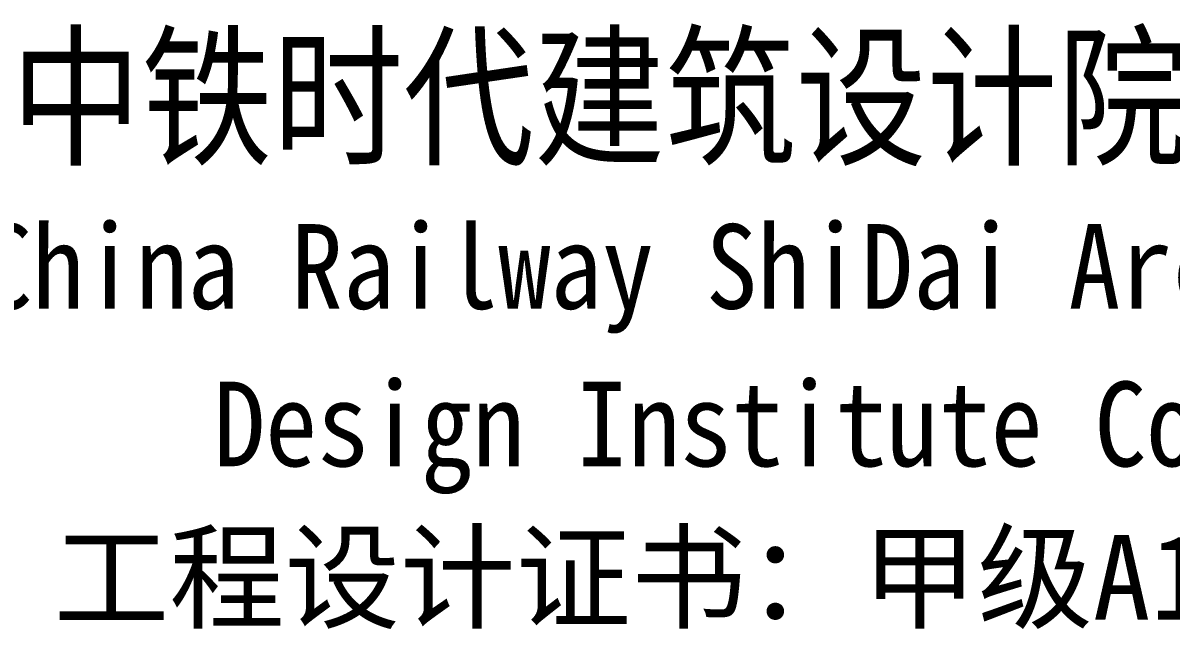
# Model space of a CAD drawing. Extents: x 6827379 to 6887889, y 99218 to 177608.
# Drawn here: x 6884154 to 6886189, y 129656 to 130730 of the extents above; entities that cross this region are included whole.
import ezdxf
from ezdxf.enums import TextEntityAlignment as Align

# ---------------------------------------------------------------- set-up
doc = ezdxf.new("R2010")
doc.units = 0
doc.header["$LTSCALE"] = 1000
doc.header["$MEASUREMENT"] = 0
doc.linetypes.add('CONTINOUS', pattern=[2000000.0, 1000000.0, 1000000.0])
doc.layers.add('校对1', color=2, linetype='Continuous')
doc.styles.add('仿宋GB2312', font='', dxfattribs={"width": 1.5})
doc.styles.add('黑体', font='simhei.ttf')
doc.styles.get('仿宋GB2312').set_extended_font_data('FangSong_GB2312')

# ---------------------------------------------------------------- blocks, each defined once
blk = doc.blocks.new('asdasdsadsads')
for s, height, style, width, p in [('中铁时代建筑设计院有限公司', 400, '黑体', 0.85, (6363098.5, 230210.5)), ('China Railway ShiDai Architectural', 300, '仿宋GB2312', 0.9, (6363098.5, 229659.9)), ('Design Institute Co.,Ltd.', 300, '仿宋GB2312', 0.9, (6363098.5, 229101.3))]:
    blk.add_text(s, height=height, dxfattribs=dict(style=style, width=width)).set_placement(p, align=Align.CENTER)
at = {"style": '仿宋GB2312'}
blk.add_text('工程设计证书：甲级A134004632', height=300, dxfattribs=at).set_placement((6363098.5, 228558), align=Align.CENTER)

msp = doc.modelspace()

# ---------------------------------------------------------------- block references
at = {"layer": '校对1', "linetype": 'CONTINOUS', "xscale": 0.5, "yscale": 0.5, "zscale": 0.5}
msp.add_blockref('asdasdsadsads', (3704090.2, 15393.7), dxfattribs=at)

doc.saveas('drawing.dxf')
